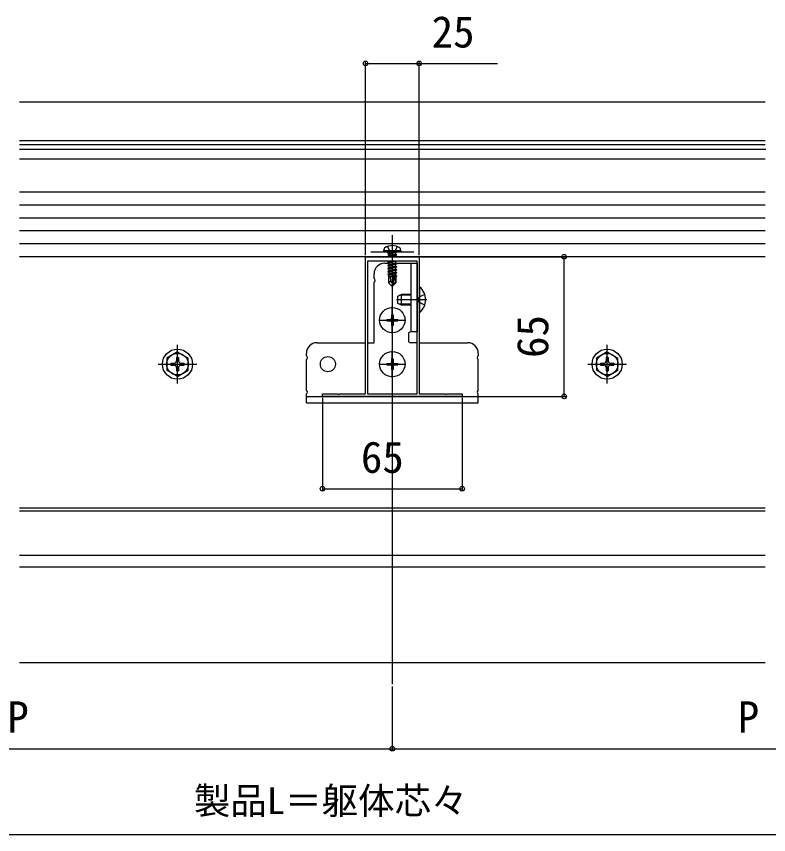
# Model space of a CAD drawing. Units: millimetres, scale not verified. Extents: x -875 to 875, y -1305 to 1298.
# Drawn here: x -80 to 270.2, y 10.9 to 391.8 of the extents above; entities that cross this region are included whole.
import ezdxf
from ezdxf.enums import TextEntityAlignment as Align

# ---------------------------------------------------------------- set-up
doc = ezdxf.new("R2010")
doc.units = ezdxf.units.MM
doc.header["$LTSCALE"] = 8
for name, color, linetype in [('0-3_YKK_11', 7, 'Continuous'), ('0-4_YKK_12', 2, 'Continuous'), ('0-5_YKK_13', 4, 'Continuous'), ('0-6_YKK_D', 6, 'Continuous')]:
    doc.layers.add(name, color=color, linetype=linetype)
doc.styles.add('ＭＳ ゴシック', font='')
doc.styles.get('ＭＳ ゴシック').set_extended_font_data('MS Gothic')

msp = doc.modelspace()

# ---------------------------------------------------------------- linework, layer by layer
at = {"layer": '0-3_YKK_11'}
for points in [[(127.5, 214.899), (62.5, 214.899), (62.5, 216.099), (69.542, 216.099), (69.725, 215.979), (70.275, 215.979), (70.458, 216.099), (82.5, 216.099), (82.5, 279.899), (94.542, 279.899), (94.725, 279.779), (95.275, 279.779), (95.458, 279.899), (107.5, 279.899), (107.5, 216.099), (119.542, 216.099), (119.725, 215.979), (120.275, 215.979), (120.458, 216.099), (127.5, 216.099)], [(83.5, 277.899), (83.5, 216.099), (106.5, 216.099), (106.5, 277.899)]]:
    msp.add_lwpolyline(points, close=True, dxfattribs=at)
at = {"layer": '0-4_YKK_12'}
for p, q in [((268.5, 351.9), (-78.5, 351.9)), ((268.5, 333.9), (-78.5, 333.9)), ((268.5, 331.948), (-78.5, 331.948)), ((268.5, 325.4), (-78.5, 325.4)), ((95, 289.899), (95, 80.9)), ((268.5, 162.9), (-78.5, 162.9)), ((268.5, 161.5), (-78.5, 161.5)), ((268.5, 140.8), (-78.5, 140.8)), ((268.5, 135.4), (-78.5, 135.4)), ((268.5, 90.9), (-78.5, 90.9))]:
    msp.add_line(p, q, dxfattribs=at)
at = {"layer": '0-5_YKK_13'}
for p, q in [((268.5, 325.4), (-78.5, 325.4)), ((268.5, 309.9), (-78.5, 309.9)), ((268.5, 309.9), (-78.5, 309.9)), ((268.5, 303.9), (-78.5, 303.9)), ((268.5, 297.9), (-78.5, 297.9)), ((268.5, 291.9), (-78.5, 291.9)), ((268.5, 285.9), (-78.5, 285.9)), ((95, 286.1), (95, 265.2)), ((85, 282.2), (105, 282.2)), ((91, 282.7), (91.141, 283.502)), ((99, 282.7), (91, 282.7)), ((91, 282.7), (91.088, 282.2)), ((98.912, 282.2), (91.088, 282.2)), ((92.9, 281.55), (96.5, 282.15)), ((96.5, 282.05), (92.9, 281.45)), ((92.9, 281.55), (93.45, 281.868)), ((96.5, 282.15), (93.45, 281.868)), ((93.45, 281.132), (96.5, 282.05)), ((93.45, 282), (93.45, 281.868)), ((96.5, 282.15), (96.5, 282.05)), ((96.55, 282), (96.55, 281.168)), ((99, 282.7), (98.859, 283.502)), ((99, 282.7), (98.912, 282.2)), ((268.5, 279.9), (-78.5, 279.9)), ((92.9, 281.55), (92.9, 281.45)), ((92.9, 281.55), (92.9, 281.45)), ((92.9, 281.45), (93.45, 281.132)), ((92.9, 280.15), (97.1, 280.85)), ((97.1, 280.75), (92.9, 280.05)), ((92.9, 280.15), (93.45, 280.468)), ((92.9, 280.15), (92.9, 280.05)), ((92.9, 280.05), (93.162, 279.899)), ((96.55, 281.168), (93.45, 280.468)), ((93.45, 281.132), (93.45, 280.468)), ((96.55, 280.432), (94.185, 279.899)), ((97.1, 280.85), (96.55, 281.168)), ((97.1, 280.75), (96.55, 280.432)), ((96.55, 280.432), (96.55, 279.899)), ((97.1, 280.85), (97.1, 280.75)), ((91.5, 276.899), (93.33, 276.899)), ((96.791, 277.899), (92.9, 277.25)), ((92.9, 277.35), (96.191, 277.899)), ((92.9, 277.35), (93.45, 277.668)), ((92.9, 277.35), (92.9, 277.25)), ((92.9, 277.25), (93.45, 276.932)), ((92.9, 275.95), (97.1, 276.65)), ((97.1, 276.55), (92.9, 275.85)), ((92.9, 275.95), (93.45, 276.268)), ((92.9, 275.95), (92.9, 275.85)), ((92.9, 275.85), (93.45, 275.532)), ((92.9, 274.55), (97.1, 275.25)), ((97.1, 275.15), (92.9, 274.45)), ((92.9, 274.55), (93.45, 274.868)), ((92.9, 274.55), (92.9, 274.45)), ((92.9, 274.45), (93.45, 274.132)), ((94.473, 277.899), (93.45, 277.668)), ((93.45, 277.899), (93.45, 277.668)), ((96.55, 276.968), (93.45, 276.268)), ((93.45, 276.932), (93.45, 276.268)), ((96.55, 275.568), (93.45, 274.868)), ((93.45, 275.532), (93.45, 274.868)), ((96.55, 277.632), (96.55, 276.968)), ((97.1, 276.65), (96.55, 276.968)), ((96.55, 276.899), (106.5, 276.899)), ((96.55, 276.232), (96.55, 275.568)), ((97.1, 275.25), (96.55, 275.568)), ((96.55, 274.832), (96.55, 274.168)), ((97.1, 276.65), (97.1, 276.55)), ((97.1, 275.25), (97.1, 275.15)), ((103.6, 276.899), (103.6, 244.899)), ((106.5, 276.899), (106.5, 244.899)), ((86.5, 269.765), (86.5, 271.899)), ((92.9, 273.15), (97.1, 273.85)), ((97.1, 273.75), (92.9, 273.05)), ((92.9, 273.15), (93.45, 273.468)), ((92.9, 273.15), (92.9, 273.05)), ((92.9, 273.05), (93.45, 272.732)), ((92.9, 271.75), (95.926, 272.254)), ((95.898, 272.15), (92.9, 271.65)), ((92.9, 271.75), (93.45, 272.068)), ((92.9, 271.75), (92.9, 271.65)), ((92.9, 271.65), (93.45, 271.332)), ((93.3, 270.6), (93.45, 270.668)), ((93.3, 270.6), (93.3, 267.75)), ((95.576, 270.6), (93.3, 270.6)), ((96.55, 274.168), (93.45, 273.468)), ((93.45, 274.132), (93.45, 273.468)), ((96.55, 272.768), (93.45, 272.068)), ((93.45, 272.732), (93.45, 272.068)), ((95.84, 271.872), (93.45, 271.332)), ((93.45, 271.332), (93.45, 270.668)), ((95.695, 271.175), (93.45, 270.668)), ((95.635, 270.883), (93.917, 270.6)), ((95.91, 272.207), (95, 267.822)), ((96.332, 272.323), (95.15, 266.624)), ((95.58, 270.616), (95.496, 270.6)), ((96.332, 272.322), (97.1, 272.45)), ((97.1, 272.35), (96.387, 272.231)), ((96.55, 271.368), (96.397, 271.333)), ((96.4, 272.152), (96.4, 267.874)), ((97, 271.108), (96.4, 271.009)), ((97, 270.892), (96.4, 270.776)), ((96.7, 270.6), (96.4, 270.6)), ((97.1, 273.85), (96.55, 274.168)), ((96.55, 273.432), (96.55, 272.768)), ((97.1, 272.45), (96.55, 272.768)), ((96.55, 272.032), (96.55, 271.368)), ((97, 271.108), (96.55, 271.368)), ((97, 270.892), (96.7, 270.719)), ((96.7, 270.719), (96.7, 267.75)), ((97, 271.108), (97, 270.892)), ((97.1, 273.85), (97.1, 273.75)), ((97.1, 272.45), (97.1, 272.35)), ((86.5, 239.899), (86.5, 268.033)), ((94.257, 268.553), (93.3, 267.75)), ((94.85, 266.2), (93.3, 267.75)), ((95, 267.822), (94.85, 266.2)), ((95, 267.822), (95, 266.2)), ((96.4, 267.874), (95.15, 266.624)), ((95.15, 266.2), (96.7, 267.75)), ((96.7, 267.75), (96.4, 267.874)), ((94.85, 266.2), (95.15, 266.2)), ((95.15, 266.624), (95.15, 266.2)), ((107.5, 265.799), (107.5, 253.999)), ((107.748, 265.799), (107.5, 265.799)), ((107.748, 253.999), (107.748, 265.799)), ((111, 259.899), (97, 259.899)), ((97.5, 261.599), (99.2, 262.399)), ((97.5, 258.199), (97.5, 261.599)), ((103.6, 261.966), (98.28, 261.966)), ((103.6, 262.399), (99.2, 262.399)), ((99.2, 257.399), (99.2, 262.399)), ((106.756, 259.899), (107.365, 261.044)), ((106.756, 259.899), (107.365, 258.754)), ((110.083, 262.399), (107.365, 261.044)), ((95, 244.1), (95, 256.7)), ((99.2, 257.399), (97.5, 258.199)), ((103.6, 257.832), (98.28, 257.832)), ((103.6, 257.399), (99.2, 257.399)), ((110.083, 257.399), (107.365, 258.754)), ((94.65, 252.9), (95.35, 252.9)), ((94.65, 252.9), (94.65, 251.25)), ((95.35, 252.9), (95.35, 251.25)), ((107.748, 253.999), (107.5, 253.999)), ((88.7, 250.4), (101.3, 250.4)), ((92.5, 250.75), (92.5, 250.05)), ((92.5, 250.75), (94.15, 250.75)), ((92.5, 250.05), (94.15, 250.05)), ((94.65, 249.55), (94.65, 247.9)), ((94.65, 247.9), (95.35, 247.9)), ((95.35, 249.55), (95.35, 247.9)), ((95.85, 250.75), (97.5, 250.75)), ((95.85, 250.05), (97.5, 250.05)), ((97.5, 250.75), (97.5, 250.05)), ((102.5, 243.899), (102.5, 240.899)), ((106.5, 244.899), (103.5, 244.899)), ((-5, 220.9), (-5, 238.9)), ((60, 239.899), (82.5, 239.899)), ((83.5, 239.899), (86.5, 239.899)), ((95, 223.6), (95, 236.2)), ((106.5, 239.899), (103.5, 239.899)), ((107.5, 239.899), (130, 239.899)), ((195, 220.9), (195, 238.9)), ((-5, 235.65), (-10, 232.763)), ((-10, 232.763), (-10, 227.037)), ((-5.5, 233.05), (-5.5, 231.4)), ((-4.5, 233.05), (-5.5, 233.05)), ((-5, 235.65), (0, 232.763)), ((-4.5, 233.05), (-4.5, 231.4)), ((0, 227.037), (0, 232.763)), ((55, 233.765), (55, 234.899)), ((94.65, 232.4), (95.35, 232.4)), ((94.65, 232.4), (94.65, 230.75)), ((95.35, 232.4), (95.35, 230.75)), ((135, 234.899), (135, 233.765)), ((195, 235.65), (190, 232.763)), ((190, 232.763), (190, 227.037)), ((194.5, 233.05), (194.5, 231.4)), ((195.5, 233.05), (194.5, 233.05)), ((195, 235.65), (200, 232.763)), ((195.5, 233.05), (195.5, 231.4)), ((200, 227.037), (200, 232.763)), ((-14, 229.9), (4, 229.9)), ((-8.15, 230.4), (-6.5, 230.4)), ((-8.15, 230.4), (-8.15, 229.4)), ((-8.15, 229.4), (-6.5, 229.4)), ((-3.5, 230.4), (-1.85, 230.4)), ((-3.5, 229.4), (-1.85, 229.4)), ((-1.85, 229.4), (-1.85, 230.4)), ((55, 217.765), (55, 232.033)), ((88.7, 229.9), (101.3, 229.9)), ((92.5, 230.25), (92.5, 229.55)), ((92.5, 230.25), (94.15, 230.25)), ((92.5, 229.55), (94.15, 229.55)), ((94.65, 229.05), (94.65, 227.4)), ((95.35, 229.05), (95.35, 227.4)), ((95.85, 230.25), (97.5, 230.25)), ((95.85, 229.55), (97.5, 229.55)), ((97.5, 230.25), (97.5, 229.55)), ((135, 217.765), (135, 232.033)), ((186, 229.9), (204, 229.9)), ((191.85, 230.4), (193.5, 230.4)), ((191.85, 230.4), (191.85, 229.4)), ((191.85, 229.4), (193.5, 229.4)), ((196.5, 230.4), (198.15, 230.4)), ((196.5, 229.4), (198.15, 229.4)), ((198.15, 229.4), (198.15, 230.4)), ((-5, 224.15), (-10, 227.037)), ((-5.5, 228.4), (-5.5, 226.75)), ((-5.5, 226.75), (-4.5, 226.75)), ((-5, 224.15), (0, 227.037)), ((-4.5, 228.4), (-4.5, 226.75)), ((94.65, 227.4), (95.35, 227.4)), ((195, 224.15), (190, 227.037)), ((194.5, 228.4), (194.5, 226.75)), ((194.5, 226.75), (195.5, 226.75)), ((195, 224.15), (200, 227.037)), ((195.5, 228.4), (195.5, 226.75)), ((55, 211.9), (55, 216.033)), ((55, 214.8), (135, 214.8)), ((135, 211.9), (135, 216.033)), ((55, 211.9), (135, 211.9))]:
    msp.add_line(p, q, dxfattribs=at)
for points in [[(92.7, 284.679), (93.855, 282.363), (95, 281.754)], [(97.3, 284.679), (96.145, 282.363), (95, 281.754)], [(97.011, 277.899), (96.55, 277.632), (93.45, 276.932)], [(97.1, 276.55), (96.55, 276.232), (93.45, 275.532)], [(97.1, 275.15), (96.55, 274.832), (93.45, 274.132)], [(97.1, 273.75), (96.55, 273.432), (93.45, 272.732)], [(95, 267.822), (94.257, 268.553), (94.1, 270.6)], [(97.1, 272.35), (96.55, 272.032), (96.4, 271.999)]]:
    msp.add_lwpolyline(points, dxfattribs=at)
for centre, radius in [((95, 250.4), 5.9), ((-5, 229.9), 7), ((195, 229.9), 7), ((-5, 229.9), 5), ((65, 229.9), 3.5), ((95, 229.9), 5.9), ((195, 229.9), 5)]:
    msp.add_circle(centre, radius, dxfattribs=at)
for centre, radius, start, end in [((92.028, 283.346), 0.9, 122.05588, 170), ((95, 278.6), 6.5, 57.94412, 122.05588), ((93.25, 282), 0.2, 0, 90), ((96.75, 282), 0.2, 90, 180), ((97.972, 283.346), 0.9, 10, 57.94412), ((91.5, 271.899), 5, 90, 180), ((96.152, 272.152), 0.248, 0, 167.19096), ((86, 268.899), 1, 300, 60), ((102.8, 259.899), 7.7, 309.98312, 50.01688), ((94.15, 251.25), 0.5, 270, 0), ((94.15, 249.55), 0.5, 0, 90), ((95.85, 251.25), 0.5, 180, 270), ((95.85, 249.55), 0.5, 90, 180), ((103.5, 243.899), 1, 90, 180), ((103.5, 240.899), 1, 180, 270), ((60, 234.899), 5, 90, 180), ((130, 234.899), 5, 0, 90), ((54.5, 232.899), 1, 300, 60), ((135.5, 232.899), 1, 120, 240), ((-6.5, 231.4), 1, 270, 0), ((-6.5, 228.4), 1, 0, 90), ((-3.5, 231.4), 1, 180, 270), ((-3.5, 228.4), 1, 90, 180), ((94.15, 230.75), 0.5, 270, 0), ((94.15, 229.05), 0.5, 0, 90), ((95.85, 230.75), 0.5, 180, 270), ((95.85, 229.05), 0.5, 90, 180), ((193.5, 231.4), 1, 270, 0), ((193.5, 228.4), 1, 0, 90), ((196.5, 231.4), 1, 180, 270), ((196.5, 228.4), 1, 90, 180), ((54.5, 216.899), 1, 300, 60), ((135.5, 216.899), 1, 120, 240)]:
    msp.add_arc(centre, radius, start, end, dxfattribs=at)
at = {"layer": '0-6_YKK_D'}
for p, q in [((82.5, 280.599), (82.5, 370.9)), ((107.5, 280.599), (107.5, 370.9)), ((268.842, 329.9), (-78.5, 329.9)), ((108.205, 279.899), (176, 279.899)), ((175, 214.899), (175, 279.899)), ((62.5, 214.199), (62.5, 170.9)), ((127.5, 214.199), (127.5, 170.9)), ((128.2, 214.899), (176, 214.899)), ((62.5, 171.9), (127.5, 171.9)), ((95, 79.9), (95, 49.9)), ((95, 79.9), (95, 49.9)), ((-245, 50.9), (95, 50.9)), ((95, 50.9), (435, 50.9)), ((-585, 10.9), (775, 10.9))]:
    msp.add_line(p, q, dxfattribs=at)
msp.add_lwpolyline([(82.5, 369.9), (107.5, 369.9), (143.936, 369.9)], dxfattribs=at)
for centre in [(82.5, 369.9), (107.5, 369.9), (175, 279.899), (175, 214.899), (62.5, 171.9), (127.5, 171.9), (95, 50.9), (95, 50.9)]:
    msp.add_circle(centre, 1.075, dxfattribs=at)

# ---------------------------------------------------------------- texts
at = {"layer": '0-6_YKK_D', "style": 'ＭＳ ゴシック'}
for s, height, p in [('25', 14.66, (113.323, 372.9)), ('65', 14.66, (80.398, 174.9)), ('P', 14.66, (-84.205, 53.9)), ('P', 14.66, (255.795, 53.9)), ('製品L＝躯体芯々', 12.46, (2.611, 16.701))]:
    msp.add_text(s, height=height, dxfattribs=at).set_placement(p, align=Align.BOTTOM_LEFT)
msp.add_text('65', height=14.66, rotation=90, dxfattribs=at).set_placement((172, 232.796), align=Align.BOTTOM_LEFT)

doc.saveas('drawing.dxf')
